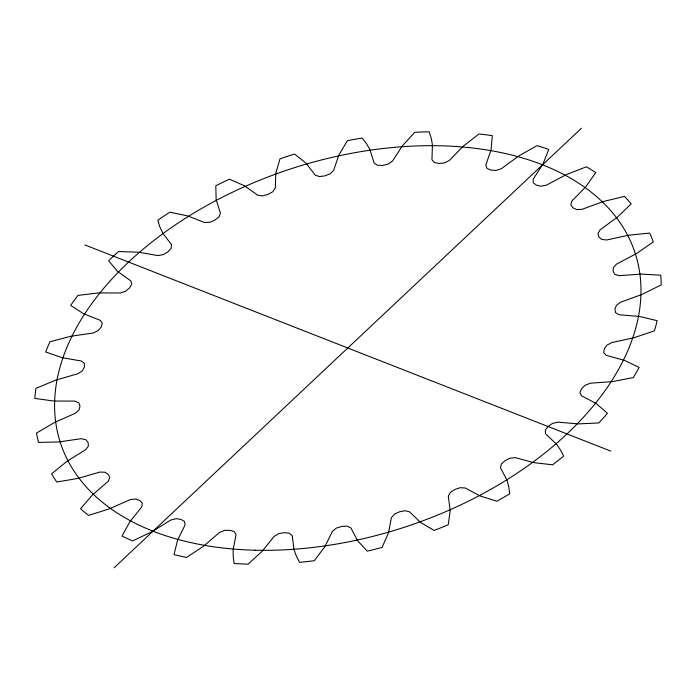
<?xml version="1.0" encoding="UTF-8"?>
<svg xmlns="http://www.w3.org/2000/svg" width="696" height="696" viewBox="0 0 696 696"><rect width="100%" height="100%" fill="white"/><g stroke="black" fill="none" stroke-linecap="round" stroke-linejoin="round"><path stroke-width="1.04" d="M114.074 567.805L581.499 128.195M382.913 165.378L388.142 164.117L392.5 161.098L402.297 145.951L414.755 132.292A323.475 200.926 -18.4 0 1 429.18 131.796L431.242 138.217L432.442 144.899L431.946 159.723L434.313 162.516L438.985 163.447L444.37 162.951L449.338 160.48L463.197 146.238L479.013 133.963A323.475 200.926 -18.4 0 1 492.342 135.676L491.063 149.814L485.791 165.161L487.043 168.432L491.011 170.12L496.083 170.442L501.425 168.641L518.703 155.974L537.129 145.647A323.475 200.926 -18.4 0 1 548.744 149.483L542.984 164.004L533.188 179.142L533.267 182.744L536.338 185.11L540.87 186.232L546.325 185.179L566.222 174.679L586.397 166.788A323.475 200.926 -18.4 0 1 595.75 172.582L585.78 186.789L571.912 201.022L570.816 204.781L572.851 207.721L576.619 209.583L581.943 209.339L603.519 201.483L624.503 196.403A323.475 200.926 -18.4 0 1 631.159 203.876L617.439 217.109L600.152 229.776L597.942 233.508L598.838 236.892L601.675 239.415L606.616 239.981L628.862 235.152L649.673 233.099A323.475 200.926 -18.4 0 1 653.327 241.912L636.501 253.553L616.595 264.062L613.359 267.603L613.089 271.257L614.855 274.32L619.179 275.668L641.068 274.085L660.73 275.181A323.475 200.926 -18.4 0 1 661.2 284.899L642.051 294.417L620.475 302.264L616.369 305.448L614.933 309.207L615.551 312.669L619.057 314.74L639.554 316.48L657.146 320.656A323.475 200.926 -18.4 0 1 654.423 330.852L633.847 337.786L611.601 342.606L606.816 345.286L604.285 348.974L603.728 352.663L606.251 355.369L624.399 360.345L639.102 367.418A323.475 200.926 -18.4 0 1 633.299 377.597L612.271 381.625L590.391 383.2L585.153 385.245L581.638 388.69L579.933 392.448L581.36 395.65L596.307 403.637L607.443 413.267A323.475 200.926 -18.4 0 1 598.838 422.959L578.324 423.899L557.835 422.15L552.389 423.473L548.065 426.509L545.281 430.154L545.542 433.712L556.6 444.326L560.524 450.025L563.63 456.063A323.475 200.926 -18.4 0 1 552.624 464.815L533.597 462.623L515.458 457.637L510.055 458.168L505.122 460.656L501.398 464.014L500.485 467.755L507.123 480.518L508.854 487.043L509.733 493.812A323.475 200.926 -18.4 0 1 496.84 501.216L480.179 495.987L465.241 487.992L460.143 487.705L454.827 489.532L450.329 492.455L448.285 496.204L450.199 510.507L448.259 524.74A323.475 200.926 -18.4 0 1 434.087 530.448L420.575 522.426L409.535 511.804L404.968 510.716L399.521 511.795L394.475 514.144L391.387 517.72L388.49 532.892L382.087 547.404A323.475 200.926 -18.4 0 1 367.297 551.145L357.57 540.714L350.932 527.951L347.121 526.115L341.797 526.402L336.429 528.055L332.444 531.3L324.867 546.638L314.314 560.741A323.475 200.926 -18.4 0 1 299.593 562.351L296.435 556.33L294.103 549.988L292.19 535.694L289.31 533.188L284.36 532.658L278.913 533.554L274.224 536.312L262.322 551.093L248.107 564.134A323.475 200.926 -18.4 0 1 234.143 563.525L233.212 556.774L233.143 549.823L236.048 534.65L234.23 531.605L229.88 530.282L224.625 530.369L219.44 532.518L203.78 546.055L186.563 557.426A323.475 200.926 -18.4 0 1 174.009 554.634L177.55 540.218L185.127 524.88L184.457 521.435L180.916 519.39L176.088 518.668L170.659 520.095L151.963 531.753L132.553 540.914A323.475 200.926 -18.4 0 1 122 536.068L129.917 521.626L141.819 506.845L142.323 503.147L139.757 500.476L135.581 498.98L130.161 499.632L109.307 508.863L88.601 515.388A323.475 200.926 -18.4 0 1 80.553 508.715L92.464 494.908L108.132 481.38L109.803 477.613L108.324 474.437L105 472.227L99.841 472.071L77.795 478.448L56.776 482.032A323.475 200.926 -18.4 0 1 51.591 473.845L66.955 461.335L85.66 449.677L88.401 446.023L88.088 442.482L85.773 439.672L81.11 438.706L58.916 441.934L38.558 442.412A323.475 200.926 -18.4 0 1 36.488 433.095L54.584 422.455L75.438 413.224L79.135 409.84L79.996 406.107L78.796 402.827L74.855 401.105L53.54 401.026L34.8 398.382A323.475 200.926 -18.4 0 1 35.931 388.359L55.915 380.086L77.952 373.717L82.424 370.768L84.425 367.027L84.39 363.425L81.354 361.024L61.927 357.64L45.675 351.985A323.475 200.926 -18.4 0 1 49.964 341.745L70.888 336.229L93.09 333.01L98.127 330.635L101.164 327.042L102.303 323.301L100.32 320.325L83.677 313.809L70.679 305.405A323.475 200.926 -18.4 0 1 77.926 295.417L98.815 292.912L120.13 292.999L125.498 291.311L129.439 288.048L131.701 284.325L130.848 280.923L117.772 271.57L108.637 260.817A323.475 200.926 -18.4 0 1 118.494 251.543L138.391 252.178L157.818 255.562L163.264 254.632L167.927 251.856L171.199 248.333L171.52 244.661L162.629 232.908L159.784 226.757L157.774 220.31A323.475 200.926 -18.4 0 1 169.798 212.184L187.746 215.925L204.38 222.45L209.661 222.329L214.82 220.154L218.953 216.995L220.441 213.228L216.143 199.621L215.804 185.771A323.475 200.926 -18.4 0 1 229.41 179.176L244.592 185.841L257.659 195.202L262.522 195.898L267.934 194.436L272.728 191.783L275.311 188.103L275.807 173.278L280.001 158.819A323.475 200.926 -18.4 0 1 294.565 154.068L306.257 163.343L315.149 175.105L319.36 176.575L324.78 175.897L330.017 173.878L333.575 170.45L338.839 155.104L347.365 140.714A323.475 200.926 -18.4 0 1 362.207 138.025L366.444 143.567L369.872 149.483L374.161 163.09L377.528 165.274L382.487 165.422M84.782 244.896L610.792 451.104M255.023 550.205A302.612 187.964 -18.4 0 0 635.048 252.848A302.612 187.964 -18.4 0 0 153.285 240.946A302.612 187.964 -18.4 0 0 255.023 550.205"/></g></svg>
